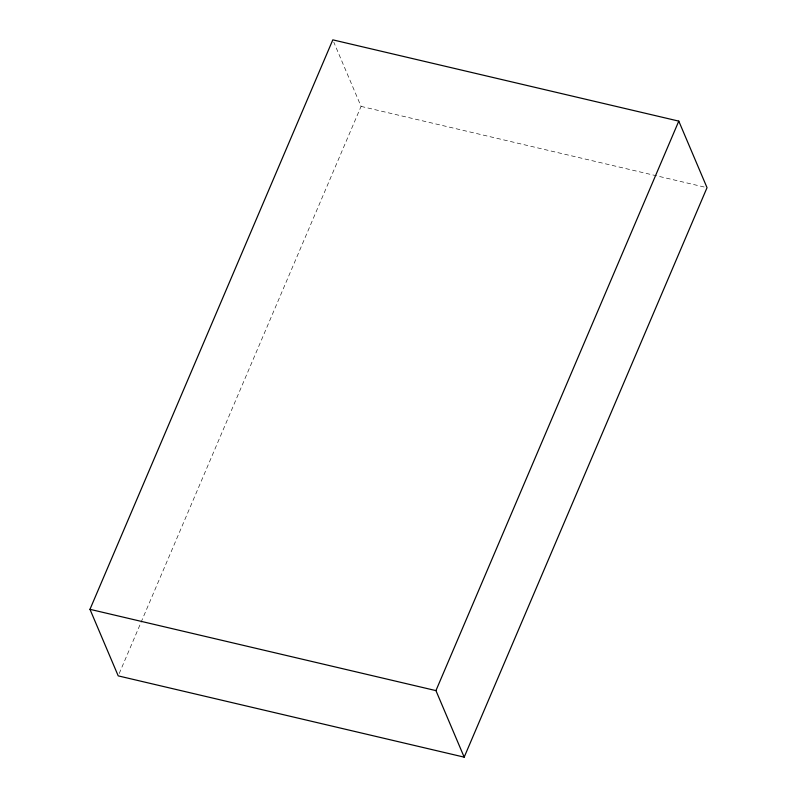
<?xml version="1.0" encoding="UTF-8"?>
<svg xmlns="http://www.w3.org/2000/svg" width="797" height="797" viewBox="0 0 797 797"><rect width="100%" height="100%" fill="white"/><g stroke="black" fill="none" stroke-linecap="round" stroke-linejoin="round"><path stroke-width="0.6" stroke-dasharray="3.98 2.99" d="M119.191 673.585L361.061 106.39L333.774 42.102M361.061 106.39L707.029 187.674"/><path stroke-width="1.2" d="M89.971 609.326L332.817 39.85L678.785 121.124L707.029 187.674L464.183 757.15L118.215 675.876L89.971 609.326L435.939 690.61L464.183 757.15M435.939 690.61L678.785 121.124"/></g></svg>
